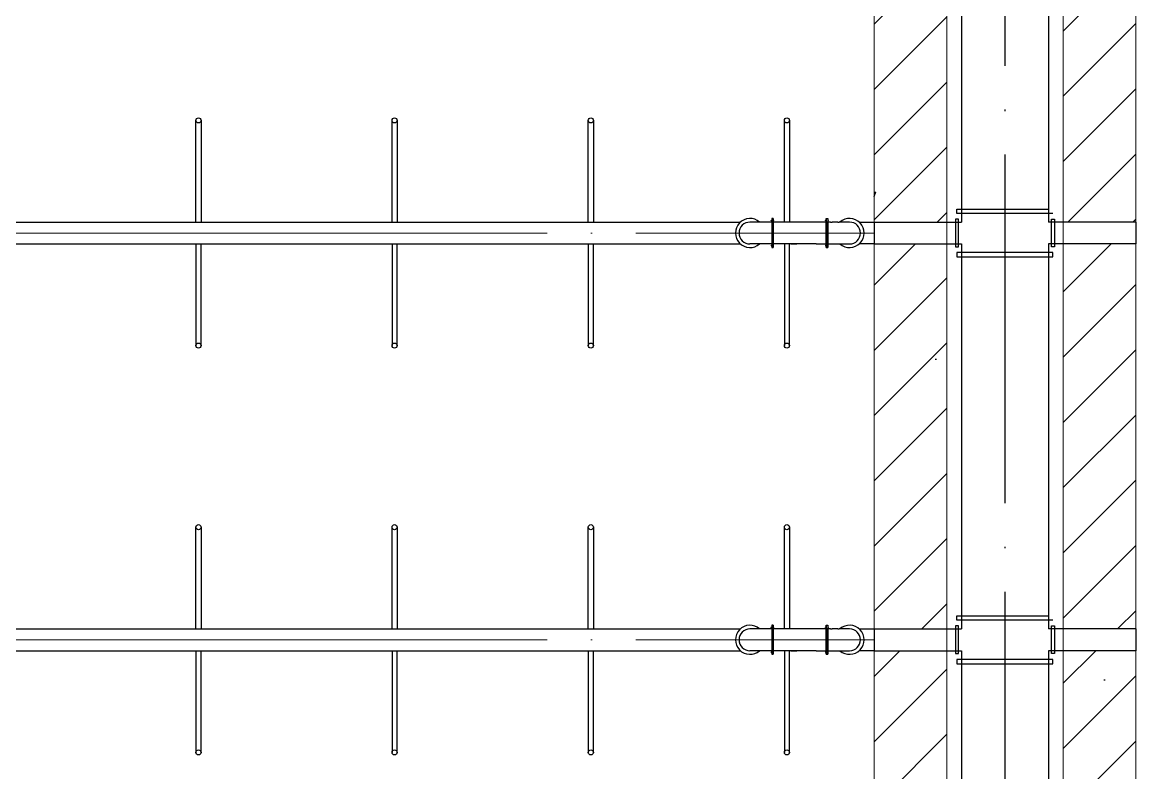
# Model space of a CAD drawing. Header units: millimetres. Extents: x 279 to 2876, y -494 to 1800.
# Drawn here: x 1199.9 to 1276.6, y 194.3 to 245.9 of the extents above; entities that cross this region are included whole.
import ezdxf

# ---------------------------------------------------------------- set-up
doc = ezdxf.new("R2010")
doc.units = ezdxf.units.MM
doc.linetypes.add('ACAD_ISO04W100', pattern=[30, 24, -3, 0, -3])
doc.layers.add('图层1', color=1, linetype='Continuous', lineweight=25, plot=False)
doc.layers.add('图层2', color=5, linetype='Continuous', lineweight=25, plot=False)
doc.layers.add('图层3', color=2, linetype='Continuous')

msp = doc.modelspace()

# ---------------------------------------------------------------- hatches: boundary and pattern name
at = {"layer": '图层3'}
h = msp.add_hatch(dxfattribs=at)
h.set_pattern_fill('ANSI31', color=256, style=0)
h.set_pattern_definition([(45, (155.4213, -677.7282), (-2.245064, 2.245064), [])])
h.paths.add_polyline_path([(1020.5659, 162.43685), (1020.5659, 157.43685), (1067.0659, 157.43685), (1067.0659, 162.43685)])
h.paths.add_polyline_path([(1070.0659, 162.43685), (1070.0659, 157.43685), (1116.5659, 157.43685), (1116.5659, 162.43685)])
h.paths.add_polyline_path([(1003.5659, 157.43685), (1016.5659, 157.43685), (1016.5659, 162.43685), (1008.5659, 162.43685), (1008.5659, 172.43685), (1008.5659, 174.68685), (1003.5659, 174.68685), (1003.5659, 167.43685), (1003.5659, 162.43685)])
h.paths.add_polyline_path([(1003.5659, 176.18685), (1008.5659, 176.18685), (1008.5659, 202.68685), (1003.5659, 202.68685)])
h.paths.add_polyline_path([(1008.5659, 407.43685), (1008.5659, 412.43685), (1022.26142, 412.43685), (1027.26379, 417.43685), (1003.5659, 417.43685), (1003.5659, 400.18685), (1008.5659, 400.18685), (1008.5659, 402.43685)])
h.paths.add_polyline_path([(1027.26379, 417.43685), (1022.26142, 412.43685), (1033.1433, 412.43685), (1038.14568, 417.43685)])
h.paths.add_polyline_path([(1038.14568, 417.43685), (1033.1433, 412.43685), (1067.0659, 412.43685), (1067.0659, 417.43685)])
h.paths.add_polyline_path([(1003.5659, 372.18685), (1008.5659, 372.18685), (1008.5659, 398.68685), (1003.5659, 398.68685)])
h.paths.add_polyline_path([(1008.5659, 370.68685), (1003.5659, 370.68685), (1003.5659, 344.18685), (1008.5659, 344.18685)])
h.paths.add_polyline_path([(1008.5659, 342.68685), (1003.5659, 342.68685), (1003.5659, 316.18685), (1008.5659, 316.18685)])
h.paths.add_polyline_path([(1008.5659, 314.68685), (1003.5659, 314.68685), (1003.5659, 288.18685), (1008.5659, 288.18685)])
h.paths.add_polyline_path([(1003.5659, 260.18685), (1008.5659, 260.18685), (1008.5659, 286.68685), (1003.5659, 286.68685)])
h.paths.add_polyline_path([(1003.5659, 232.18685), (1008.5659, 232.18685), (1008.5659, 258.68685), (1003.5659, 258.68685)])
h.paths.add_polyline_path([(1008.5659, 230.68685), (1003.5659, 230.68685), (1003.5659, 204.18685), (1008.5659, 204.18685)])
h.paths.add_polyline_path([(1133.5659, 407.43685), (1133.5659, 412.43685), (1133.5659, 417.43685), (1070.0659, 417.43685), (1070.0659, 412.43685), (1128.5659, 412.43685), (1128.5659, 402.43685), (1128.5659, 162.43685), (1120.5659, 162.43685), (1120.5659, 157.43685), (1133.5659, 157.43685)])
h.paths.add_polyline_path([(1138.5659, 412.43685), (1197.0659, 412.43685), (1197.0659, 417.43685), (1133.5659, 417.43685), (1133.5659, 412.43685), (1133.5659, 402.43685), (1133.5659, 157.43685), (1146.5659, 157.43685), (1146.5659, 162.43685), (1138.5659, 162.43685), (1138.5659, 402.43685)])
h.paths.add_polyline_path([(1258.5659, 412.43685), (1258.5659, 407.43685), (1258.5659, 402.43685), (1258.5659, 400.18685), (1263.5659, 400.18685), (1263.5659, 417.43685), (1200.0659, 417.43685), (1200.0659, 412.43685)])
h.paths.add_polyline_path([(1258.5659, 372.18685), (1263.5659, 372.18685), (1263.5659, 398.68685), (1258.5659, 398.68685)])
h.paths.add_polyline_path([(1258.5659, 344.18685), (1263.5659, 344.18685), (1263.5659, 370.68685), (1258.5659, 370.68685)])
h.paths.add_polyline_path([(1258.5659, 316.18685), (1263.5659, 316.18685), (1263.5659, 342.68685), (1258.5659, 342.68685)])
h.paths.add_polyline_path([(1258.5659, 288.18685), (1263.5659, 288.18685), (1263.5659, 314.68685), (1258.5659, 314.68685)])
h.paths.add_polyline_path([(1258.5659, 260.18685), (1263.5659, 260.18685), (1263.5659, 286.68685), (1258.5659, 286.68685)])
h.paths.add_polyline_path([(1263.5659, 258.68685), (1258.5659, 258.68685), (1258.5659, 232.18685), (1263.5659, 232.18685)])
h.paths.add_polyline_path([(1263.5659, 230.68685), (1258.5659, 230.68685), (1258.5659, 204.18685), (1263.5659, 204.18685)])
h.paths.add_polyline_path([(1258.5659, 176.18685), (1263.5659, 176.18685), (1263.5659, 202.68685), (1258.5659, 202.68685)])
h.paths.add_polyline_path([(1258.5659, 162.43685), (1250.5659, 162.43685), (1250.5659, 157.43685), (1263.5659, 157.43685), (1263.5659, 162.43685), (1263.5659, 172.43685), (1263.5659, 174.68685), (1258.5659, 174.68685)])
h.paths.add_polyline_path([(1246.5659, 157.43685), (1246.5659, 162.43685), (1200.0659, 162.43685), (1200.0659, 157.43685)])
h.paths.add_polyline_path([(1150.5659, 162.43685), (1150.5659, 157.43685), (1197.0659, 157.43685), (1197.0659, 162.43685)])
h.paths.add_polyline_path([(1276.56598, 162.43685), (1276.56598, 172.43685), (1276.56598, 174.68685), (1271.56598, 174.68685), (1271.56598, 167.43685), (1271.56598, 162.43685), (1271.56598, 157.43685), (1284.56598, 157.43685), (1284.56598, 162.43685)])
h.paths.add_polyline_path([(1288.56598, 162.43685), (1288.56598, 157.43685), (1335.06598, 157.43685), (1335.06598, 162.43685)])
h.paths.add_polyline_path([(1338.06598, 162.43685), (1338.06598, 157.43685), (1384.56598, 157.43685), (1384.56598, 162.43685)], flags=17)
h.paths.add_polyline_path([(1276.56598, 202.68685), (1271.56598, 202.68685), (1271.56598, 176.18685), (1276.56598, 176.18685)])
h.paths.add_polyline_path([(1271.56598, 204.18685), (1276.56598, 204.18685), (1276.56598, 230.68685), (1271.56598, 230.68685)])
h.paths.add_polyline_path([(1271.56598, 232.18685), (1276.56598, 232.18685), (1276.56598, 258.68685), (1271.56598, 258.68685)])
h.paths.add_polyline_path([(1276.56598, 286.68685), (1271.56598, 286.68685), (1271.56598, 260.18685), (1276.56598, 260.18685)])
h.paths.add_polyline_path([(1276.56598, 314.68685), (1271.56598, 314.68685), (1271.56598, 288.18685), (1276.56598, 288.18685)])
h.paths.add_polyline_path([(1271.56598, 316.18685), (1276.56598, 316.18685), (1276.56598, 342.68685), (1271.56598, 342.68685)])
h.paths.add_polyline_path([(1271.56598, 344.18685), (1276.56598, 344.18685), (1276.56598, 370.68685), (1271.56598, 370.68685)])
h.paths.add_polyline_path([(1276.56598, 398.68685), (1271.56598, 398.68685), (1271.56598, 372.18685), (1276.56598, 372.18685)])
h.paths.add_polyline_path([(1276.56598, 412.43685), (1335.06598, 412.43685), (1335.06598, 417.43685), (1271.56598, 417.43685), (1271.56598, 400.18685), (1276.56598, 400.18685), (1276.56598, 402.43685), (1276.56598, 407.43685)])
h.paths.add_polyline_path([(1338.06598, 417.43685), (1338.06598, 412.43685), (1396.56598, 412.43685), (1396.56598, 402.43685), (1396.56598, 162.43685), (1388.56598, 162.43685), (1388.56598, 157.43685), (1401.56598, 157.43685), (1401.56598, 407.43685), (1401.56598, 412.43685), (1401.56598, 417.43685)])
h = msp.add_hatch(dxfattribs=at)
h.set_pattern_fill('AR-CONC', color=256, scale=0.25, style=0)
h.set_pattern_definition([(50, (155.42, -677.73), (45.5462, -3.9848), [4.7625, -52.3875]), (355, (155.42, -677.73), (-8.8107, 47.7642), [3.81, -41.91]), (100.451, (159.217, -678.06), (36.7356, 43.7792), [4.0475, -44.5225]), (46.1842, (155.42, -665.03), (67.7698, -10.5106), [7.1437, -78.5812]), (96.6356, (161.07, -665.904), (59.351, 61.8564), [6.0713, -66.7837]), (351.184, (155.42, -665.03), (59.3512, 61.8563), [5.715, -62.865]), (21, (161.77, -668.203), (37.9037, -25.5664), [4.7625, -52.3875]), (326, (161.77, -668.203), (15.4505, 46.047), [3.81, -41.91]), (71.4514, (164.93, -670.334), (53.3541, 20.4807), [4.0475, -44.5225]), (37.5, (155.421, -677.728), (0.77215, 21.13876), [0, -41.402, 0, -42.545, 0, -42.06875]), (7.5, (155.421, -677.728), (16.70492, 25.04514), [0, -24.257, 0, -40.4495, 0, -16.03375]), (327.5, (141.26, -677.728), (33.89765, -1.43219), [0, -15.875, 0, -49.53, 0, -65.7225]), (317.5, (134.91, -677.728), (37.0323, 6.3566), [0, -20.6375, 0, -32.893, 0, -46.6725])])
h.paths.add_polyline_path([(1008.5659, 398.68685), (1003.5659, 398.68685), (1003.5659, 372.18685), (1008.5659, 372.18685)])
h.paths.add_polyline_path([(1008.5659, 412.43685), (1022.26142, 412.43685), (1027.26379, 417.43685), (1003.5659, 417.43685), (1003.5659, 400.18685), (1008.5659, 400.18685), (1008.5659, 402.43685), (1008.5659, 407.43685)])
h.paths.add_polyline_path([(1067.0659, 417.43685), (1038.14568, 417.43685), (1033.1433, 412.43685), (1067.0659, 412.43685)])
h.paths.add_polyline_path([(1038.14568, 417.43685), (1027.26379, 417.43685), (1022.26142, 412.43685), (1033.1433, 412.43685)])
h.paths.add_polyline_path([(1133.5659, 417.43685), (1070.0659, 417.43685), (1070.0659, 412.43685), (1128.5659, 412.43685), (1128.5659, 402.43685), (1128.5659, 162.43685), (1120.5659, 162.43685), (1120.5659, 157.43685), (1133.5659, 157.43685), (1133.5659, 407.43685), (1133.5659, 412.43685)])
h.paths.add_polyline_path([(1116.5659, 162.43685), (1070.0659, 162.43685), (1070.0659, 157.43685), (1116.5659, 157.43685)])
h.paths.add_polyline_path([(1067.0659, 162.43685), (1020.5659, 162.43685), (1020.5659, 157.43685), (1067.0659, 157.43685)])
h.paths.add_polyline_path([(1008.5659, 172.43685), (1008.5659, 174.68685), (1003.5659, 174.68685), (1003.5659, 167.43685), (1003.5659, 162.43685), (1003.5659, 157.43685), (1016.5659, 157.43685), (1016.5659, 162.43685), (1008.5659, 162.43685)])
h.paths.add_polyline_path([(1008.5659, 202.68685), (1003.5659, 202.68685), (1003.5659, 176.18685), (1008.5659, 176.18685)])
h.paths.add_polyline_path([(1008.5659, 230.68685), (1003.5659, 230.68685), (1003.5659, 204.18685), (1008.5659, 204.18685)])
h.paths.add_polyline_path([(1008.5659, 258.68685), (1003.5659, 258.68685), (1003.5659, 232.18685), (1008.5659, 232.18685)])
h.paths.add_polyline_path([(1008.5659, 286.68685), (1003.5659, 286.68685), (1003.5659, 260.18685), (1008.5659, 260.18685)])
h.paths.add_polyline_path([(1008.5659, 314.68685), (1003.5659, 314.68685), (1003.5659, 288.18685), (1008.5659, 288.18685)])
h.paths.add_polyline_path([(1008.5659, 342.68685), (1003.5659, 342.68685), (1003.5659, 316.18685), (1008.5659, 316.18685)])
h.paths.add_polyline_path([(1008.5659, 370.68685), (1003.5659, 370.68685), (1003.5659, 344.18685), (1008.5659, 344.18685)])
h.paths.add_polyline_path([(1138.5659, 402.43685), (1138.5659, 412.43685), (1197.0659, 412.43685), (1197.0659, 417.43685), (1133.5659, 417.43685), (1133.5659, 412.43685), (1133.5659, 402.43685), (1133.5659, 157.43685), (1146.5659, 157.43685), (1146.5659, 162.43685), (1138.5659, 162.43685)])
h.paths.add_polyline_path([(1263.5659, 417.43685), (1200.0659, 417.43685), (1200.0659, 412.43685), (1258.5659, 412.43685), (1258.5659, 407.43685), (1258.5659, 402.43685), (1258.5659, 400.18685), (1263.5659, 400.18685)])
h.paths.add_polyline_path([(1263.5659, 398.68685), (1258.5659, 398.68685), (1258.5659, 372.18685), (1263.5659, 372.18685)])
h.paths.add_polyline_path([(1263.5659, 370.68685), (1258.5659, 370.68685), (1258.5659, 344.18685), (1263.5659, 344.18685)])
h.paths.add_polyline_path([(1263.5659, 342.68685), (1258.5659, 342.68685), (1258.5659, 316.18685), (1263.5659, 316.18685)])
h.paths.add_polyline_path([(1276.56598, 342.68685), (1271.56598, 342.68685), (1271.56598, 316.18685), (1276.56598, 316.18685)])
h.paths.add_polyline_path([(1276.56598, 370.68685), (1271.56598, 370.68685), (1271.56598, 344.18685), (1276.56598, 344.18685)])
h.paths.add_polyline_path([(1276.56598, 398.68685), (1271.56598, 398.68685), (1271.56598, 372.18685), (1276.56598, 372.18685)])
h.paths.add_polyline_path([(1276.56598, 412.43685), (1335.06598, 412.43685), (1335.06598, 417.43685), (1271.56598, 417.43685), (1271.56598, 400.18685), (1276.56598, 400.18685), (1276.56598, 402.43685), (1276.56598, 407.43685)])
h.paths.add_polyline_path([(1263.5659, 314.68685), (1258.5659, 314.68685), (1258.5659, 288.18685), (1263.5659, 288.18685)])
h.paths.add_polyline_path([(1276.56598, 314.68685), (1271.56598, 314.68685), (1271.56598, 288.18685), (1276.56598, 288.18685)])
h.paths.add_polyline_path([(1276.56598, 286.68685), (1271.56598, 286.68685), (1271.56598, 260.18685), (1276.56598, 260.18685)])
h.paths.add_polyline_path([(1263.5659, 286.68685), (1258.5659, 286.68685), (1258.5659, 260.18685), (1263.5659, 260.18685)])
h.paths.add_polyline_path([(1263.5659, 258.68685), (1258.5659, 258.68685), (1258.5659, 232.18685), (1263.5659, 232.18685)])
h.paths.add_polyline_path([(1276.56598, 258.68685), (1271.56598, 258.68685), (1271.56598, 232.18685), (1276.56598, 232.18685)])
h.paths.add_polyline_path([(1276.56598, 230.68685), (1271.56598, 230.68685), (1271.56598, 204.18685), (1276.56598, 204.18685)])
h.paths.add_polyline_path([(1263.5659, 230.68685), (1258.5659, 230.68685), (1258.5659, 204.18685), (1263.5659, 204.18685)])
h.paths.add_polyline_path([(1263.5659, 202.68685), (1258.5659, 202.68685), (1258.5659, 176.18685), (1263.5659, 176.18685)])
h.paths.add_polyline_path([(1276.56598, 202.68685), (1271.56598, 202.68685), (1271.56598, 176.18685), (1276.56598, 176.18685)])
h.paths.add_polyline_path([(1246.5659, 162.43685), (1200.0659, 162.43685), (1200.0659, 157.43685), (1246.5659, 157.43685)])
h.paths.add_polyline_path([(1263.5659, 162.43685), (1263.5659, 172.43685), (1263.5659, 174.68685), (1258.5659, 174.68685), (1258.5659, 162.43685), (1250.5659, 162.43685), (1250.5659, 157.43685), (1263.5659, 157.43685)])
h.paths.add_polyline_path([(1284.56598, 162.43685), (1276.56598, 162.43685), (1276.56598, 172.43685), (1276.56598, 174.68685), (1271.56598, 174.68685), (1271.56598, 167.43685), (1271.56598, 162.43685), (1271.56598, 157.43685), (1284.56598, 157.43685)])
h.paths.add_polyline_path([(1335.06598, 162.43685), (1288.56598, 162.43685), (1288.56598, 157.43685), (1335.06598, 157.43685)])
h.paths.add_polyline_path([(1197.0659, 162.43685), (1150.5659, 162.43685), (1150.5659, 157.43685), (1197.0659, 157.43685)])
h.paths.add_polyline_path([(1384.56598, 162.43685), (1338.06598, 162.43685), (1338.06598, 157.43685), (1384.56598, 157.43685)])
h.paths.add_polyline_path([(1401.56598, 407.43685), (1401.56598, 412.43685), (1401.56598, 417.43685), (1338.06598, 417.43685), (1338.06598, 412.43685), (1396.56598, 412.43685), (1396.56598, 402.43685), (1396.56598, 162.43685), (1388.56598, 162.43685), (1388.56598, 157.43685), (1401.56598, 157.43685)])

# ---------------------------------------------------------------- linework, layer by layer
at = {"lineweight": 0}
for p, q in [((1263.5659, 167.43685), (1263.5659, 417.43685)), ((1263.5659, 167.43685), (1263.5659, 417.43685)), ((1271.56598, 167.43685), (1271.56598, 417.43685)), ((1271.56598, 167.43685), (1271.56598, 417.43685)), ((1258.5659, 162.43685), (1258.5659, 402.43685)), ((1276.56598, 162.43685), (1276.56598, 402.43685))]:
    msp.add_line(p, q, dxfattribs=at)
at = {"linetype": 'ACAD_ISO04W100'}
msp.add_line((1267.56594, 417.43685), (1267.56594, 144.43685), dxfattribs=at)
msp.add_line((1267.56594, 417.43685), (1267.56594, 144.43685), dxfattribs=at)
at = {"linetype": 'ACAD_ISO04W100', "lineweight": 0}
for p, q in [((1212.0659, 231.43685), (1138.5659, 231.43685)), ((1212.0659, 231.43685), (1258.5659, 231.43685)), ((1212.0659, 203.43685), (1138.5659, 203.43685)), ((1212.0659, 203.43685), (1258.5659, 203.43685))]:
    msp.add_line(p, q, dxfattribs=at)
at = {"layer": '图层1'}
for p, q in [((1254.5659, 232.18685), (1250.01865, 232.18685)), ((1251.47556, 232.28685), (1251.47556, 232.30685)), ((1251.47556, 232.30685), (1251.50056, 232.30685)), ((1251.50056, 232.28685), (1251.47556, 232.28685)), ((1251.50056, 232.30685), (1251.50056, 232.32685)), ((1251.50056, 232.32685), (1251.51056, 232.32685)), ((1251.50056, 232.30685), (1251.50056, 232.28685)), ((1251.50056, 232.28685), (1251.50056, 232.26685)), ((1251.50056, 232.26685), (1251.51056, 232.26685)), ((1251.51056, 232.32685), (1251.51056, 232.30685)), ((1251.51056, 232.30685), (1251.52556, 232.30685)), ((1251.51056, 232.28685), (1251.51056, 232.30685)), ((1251.52556, 232.28685), (1251.51056, 232.28685)), ((1251.51056, 232.26685), (1251.51056, 232.28685)), ((1251.62556, 232.43685), (1251.52556, 232.43685)), ((1251.52556, 232.43685), (1251.52556, 230.72814)), ((1251.52556, 232.43685), (1251.52556, 230.43545)), ((1251.52556, 232.43685), (1251.62556, 232.43685)), ((1251.52556, 232.28685), (1251.52556, 232.18685)), ((1251.62556, 232.28685), (1251.62556, 232.43685)), ((1251.62556, 232.43685), (1251.62556, 230.43545)), ((1251.62556, 232.30685), (1251.64556, 232.30685)), ((1251.62556, 232.18685), (1251.62556, 232.28685)), ((1251.64556, 232.28685), (1251.62556, 232.28685)), ((1251.62556, 230.43685), (1251.62556, 232.18685)), ((1251.64556, 232.30685), (1251.64556, 232.28685)), ((1254.9659, 232.18685), (1254.5659, 232.18685)), ((1255.5659, 232.18685), (1254.9659, 232.18685)), ((1255.22101, 232.28685), (1255.22101, 232.30685)), ((1255.22101, 232.30685), (1255.24601, 232.30685)), ((1255.24601, 232.28685), (1255.22101, 232.28685)), ((1255.24601, 232.30685), (1255.24601, 232.32685)), ((1255.24601, 232.32685), (1255.25601, 232.32685)), ((1255.24601, 232.30685), (1255.24601, 232.28685)), ((1255.24601, 232.28685), (1255.24601, 232.26685)), ((1255.24601, 232.26685), (1255.25601, 232.26685)), ((1255.25601, 232.32685), (1255.25601, 232.30685)), ((1255.25601, 232.30685), (1255.27101, 232.30685)), ((1255.25601, 232.28685), (1255.25601, 232.30685)), ((1255.27101, 232.28685), (1255.25601, 232.28685)), ((1255.25601, 232.26685), (1255.25601, 232.28685)), ((1255.27101, 232.18685), (1255.27101, 232.43685)), ((1255.27101, 232.43685), (1255.37101, 232.43685)), ((1255.27101, 232.43685), (1255.27101, 230.43545)), ((1255.27101, 232.43685), (1255.37101, 232.43685)), ((1255.27101, 232.28685), (1255.27101, 232.18685)), ((1255.27101, 230.43685), (1255.27101, 232.18685)), ((1255.37101, 232.43685), (1255.37101, 232.18685)), ((1255.37101, 232.43685), (1255.37101, 230.43545)), ((1255.37101, 232.30685), (1255.39101, 232.30685)), ((1255.39101, 232.28685), (1255.37101, 232.28685)), ((1255.37101, 230.68685), (1255.37101, 232.18685)), ((1255.39101, 232.30685), (1255.39101, 232.28685)), ((1255.5659, 232.18685), (1255.6659, 232.18685)), ((1256.0659, 232.18685), (1255.6659, 232.18685)), ((1256.0659, 232.18685), (1256.1659, 232.18685)), ((1256.87607, 232.18685), (1256.1659, 232.18685)), ((1257.53751, 232.18685), (1257.5659, 232.18685)), ((1257.5659, 232.18685), (1258.5659, 232.18685)), ((1258.5659, 232.18685), (1258.5659, 230.68685)), ((1276.56598, 232.18685), (1276.56598, 230.68685)), ((1254.5659, 230.68685), (1250.01865, 230.68685)), ((1251.52556, 230.72814), (1251.52556, 230.68685)), ((1251.52556, 230.68685), (1251.52556, 230.43685)), ((1254.5659, 230.68685), (1254.9659, 230.68685)), ((1254.9659, 230.68685), (1255.5659, 230.68685)), ((1255.27101, 230.68685), (1255.27101, 230.43685)), ((1255.37101, 230.68685), (1255.37101, 230.43685)), ((1255.37101, 230.43685), (1255.37101, 230.68685)), ((1255.5659, 230.68685), (1255.6659, 230.68685)), ((1255.6659, 230.68685), (1256.0659, 230.68685)), ((1256.0659, 230.68685), (1256.1659, 230.68685)), ((1256.1659, 230.68685), (1256.8659, 230.68685)), ((1257.5659, 230.68685), (1257.53751, 230.68685)), ((1258.5659, 230.68685), (1257.5659, 230.68685)), ((1251.50056, 230.58545), (1251.47556, 230.58545)), ((1251.47556, 230.58545), (1251.47556, 230.56545)), ((1251.47556, 230.56545), (1251.50056, 230.56545)), ((1251.50056, 230.58545), (1251.50056, 230.60545)), ((1251.50056, 230.60545), (1251.51056, 230.60545)), ((1251.50056, 230.56545), (1251.50056, 230.58545)), ((1251.50056, 230.56545), (1251.50056, 230.54545)), ((1251.50056, 230.54545), (1251.51056, 230.54545)), ((1251.51056, 230.60545), (1251.51056, 230.58545)), ((1251.52556, 230.58545), (1251.51056, 230.58545)), ((1251.51056, 230.58545), (1251.51056, 230.56545)), ((1251.51056, 230.56545), (1251.52556, 230.56545)), ((1251.51056, 230.54545), (1251.51056, 230.56545)), ((1251.52556, 230.43685), (1251.62556, 230.43685)), ((1251.52556, 230.43545), (1251.62556, 230.43545)), ((1251.64556, 230.58545), (1251.62556, 230.58545)), ((1251.62556, 230.56545), (1251.64556, 230.56545)), ((1251.64556, 230.56545), (1251.64556, 230.58545)), ((1255.24601, 230.58545), (1255.22101, 230.58545)), ((1255.22101, 230.58545), (1255.22101, 230.56545)), ((1255.22101, 230.56545), (1255.24601, 230.56545)), ((1255.24601, 230.58545), (1255.24601, 230.60545)), ((1255.24601, 230.60545), (1255.25601, 230.60545)), ((1255.24601, 230.56545), (1255.24601, 230.58545)), ((1255.24601, 230.56545), (1255.24601, 230.54545)), ((1255.24601, 230.54545), (1255.25601, 230.54545)), ((1255.25601, 230.60545), (1255.25601, 230.58545)), ((1255.27101, 230.58545), (1255.25601, 230.58545)), ((1255.25601, 230.58545), (1255.25601, 230.56545)), ((1255.25601, 230.56545), (1255.27101, 230.56545)), ((1255.25601, 230.54545), (1255.25601, 230.56545)), ((1255.37101, 230.43685), (1255.27101, 230.43685)), ((1255.27101, 230.43685), (1255.37101, 230.43685)), ((1255.27101, 230.43545), (1255.37101, 230.43545)), ((1255.39101, 230.58545), (1255.37101, 230.58545)), ((1255.37101, 230.56545), (1255.39101, 230.56545)), ((1255.39101, 230.56545), (1255.39101, 230.58545)), ((1254.5659, 204.18685), (1250.01865, 204.18685)), ((1251.47556, 204.28685), (1251.47556, 204.30685)), ((1251.47556, 204.30685), (1251.50056, 204.30685)), ((1251.50056, 204.28685), (1251.47556, 204.28685)), ((1251.50056, 204.30685), (1251.50056, 204.32685)), ((1251.50056, 204.32685), (1251.51056, 204.32685)), ((1251.50056, 204.30685), (1251.50056, 204.28685)), ((1251.50056, 204.28685), (1251.50056, 204.26685)), ((1251.50056, 204.26685), (1251.51056, 204.26685)), ((1251.51056, 204.32685), (1251.51056, 204.30685)), ((1251.51056, 204.30685), (1251.52556, 204.30685)), ((1251.51056, 204.28685), (1251.51056, 204.30685)), ((1251.52556, 204.28685), (1251.51056, 204.28685)), ((1251.51056, 204.26685), (1251.51056, 204.28685)), ((1251.62556, 204.43685), (1251.52556, 204.43685)), ((1251.52556, 204.43685), (1251.52556, 202.72814)), ((1251.52556, 204.43685), (1251.52556, 202.43545)), ((1251.52556, 204.43685), (1251.62556, 204.43685)), ((1251.52556, 204.28685), (1251.52556, 204.18685)), ((1251.62556, 204.28685), (1251.62556, 204.43685)), ((1251.62556, 204.43685), (1251.62556, 202.43545)), ((1251.62556, 204.30685), (1251.64556, 204.30685)), ((1251.62556, 204.18685), (1251.62556, 204.28685)), ((1251.64556, 204.28685), (1251.62556, 204.28685)), ((1251.62556, 202.43685), (1251.62556, 204.18685)), ((1251.64556, 204.30685), (1251.64556, 204.28685)), ((1254.9659, 204.18685), (1254.5659, 204.18685)), ((1255.5659, 204.18685), (1254.9659, 204.18685)), ((1255.22101, 204.28685), (1255.22101, 204.30685)), ((1255.22101, 204.30685), (1255.24601, 204.30685)), ((1255.24601, 204.28685), (1255.22101, 204.28685)), ((1255.24601, 204.30685), (1255.24601, 204.32685)), ((1255.24601, 204.32685), (1255.25601, 204.32685)), ((1255.24601, 204.30685), (1255.24601, 204.28685)), ((1255.24601, 204.28685), (1255.24601, 204.26685)), ((1255.24601, 204.26685), (1255.25601, 204.26685)), ((1255.25601, 204.32685), (1255.25601, 204.30685)), ((1255.25601, 204.30685), (1255.27101, 204.30685)), ((1255.25601, 204.28685), (1255.25601, 204.30685)), ((1255.27101, 204.28685), (1255.25601, 204.28685)), ((1255.25601, 204.26685), (1255.25601, 204.28685)), ((1255.27101, 204.18685), (1255.27101, 204.43685)), ((1255.27101, 204.43685), (1255.37101, 204.43685)), ((1255.27101, 204.43685), (1255.27101, 202.43545)), ((1255.27101, 204.43685), (1255.37101, 204.43685)), ((1255.27101, 204.28685), (1255.27101, 204.18685)), ((1255.27101, 202.43685), (1255.27101, 204.18685)), ((1255.37101, 204.43685), (1255.37101, 204.18685)), ((1255.37101, 204.43685), (1255.37101, 202.43545)), ((1255.37101, 204.30685), (1255.39101, 204.30685)), ((1255.39101, 204.28685), (1255.37101, 204.28685)), ((1255.37101, 202.68685), (1255.37101, 204.18685)), ((1255.39101, 204.30685), (1255.39101, 204.28685)), ((1255.5659, 204.18685), (1255.6659, 204.18685)), ((1256.0659, 204.18685), (1255.6659, 204.18685)), ((1256.0659, 204.18685), (1256.1659, 204.18685)), ((1256.87607, 204.18685), (1256.1659, 204.18685)), ((1257.53751, 204.18685), (1257.5659, 204.18685)), ((1257.5659, 204.18685), (1258.5659, 204.18685)), ((1258.5659, 204.18685), (1258.5659, 202.68685)), ((1276.56598, 204.18685), (1276.56598, 202.68685)), ((1254.5659, 202.68685), (1250.01865, 202.68685)), ((1251.50056, 202.58545), (1251.47556, 202.58545)), ((1251.47556, 202.58545), (1251.47556, 202.56545)), ((1251.47556, 202.56545), (1251.50056, 202.56545)), ((1251.50056, 202.58545), (1251.50056, 202.60545)), ((1251.50056, 202.60545), (1251.51056, 202.60545)), ((1251.50056, 202.56545), (1251.50056, 202.58545)), ((1251.50056, 202.56545), (1251.50056, 202.54545)), ((1251.50056, 202.54545), (1251.51056, 202.54545)), ((1251.51056, 202.60545), (1251.51056, 202.58545)), ((1251.52556, 202.58545), (1251.51056, 202.58545)), ((1251.51056, 202.58545), (1251.51056, 202.56545)), ((1251.51056, 202.56545), (1251.52556, 202.56545)), ((1251.51056, 202.54545), (1251.51056, 202.56545)), ((1251.52556, 202.72814), (1251.52556, 202.68685)), ((1251.52556, 202.68685), (1251.52556, 202.43685)), ((1251.52556, 202.43685), (1251.62556, 202.43685)), ((1251.52556, 202.43545), (1251.62556, 202.43545)), ((1251.64556, 202.58545), (1251.62556, 202.58545)), ((1251.62556, 202.56545), (1251.64556, 202.56545)), ((1251.64556, 202.56545), (1251.64556, 202.58545)), ((1254.5659, 202.68685), (1254.9659, 202.68685)), ((1254.9659, 202.68685), (1255.5659, 202.68685)), ((1255.24601, 202.58545), (1255.22101, 202.58545)), ((1255.22101, 202.58545), (1255.22101, 202.56545)), ((1255.22101, 202.56545), (1255.24601, 202.56545)), ((1255.24601, 202.58545), (1255.24601, 202.60545)), ((1255.24601, 202.60545), (1255.25601, 202.60545)), ((1255.24601, 202.56545), (1255.24601, 202.58545)), ((1255.24601, 202.56545), (1255.24601, 202.54545)), ((1255.24601, 202.54545), (1255.25601, 202.54545)), ((1255.25601, 202.60545), (1255.25601, 202.58545)), ((1255.27101, 202.58545), (1255.25601, 202.58545)), ((1255.25601, 202.58545), (1255.25601, 202.56545)), ((1255.25601, 202.56545), (1255.27101, 202.56545)), ((1255.25601, 202.54545), (1255.25601, 202.56545)), ((1255.27101, 202.68685), (1255.27101, 202.43685)), ((1255.37101, 202.43685), (1255.27101, 202.43685)), ((1255.27101, 202.43685), (1255.37101, 202.43685)), ((1255.27101, 202.43545), (1255.37101, 202.43545)), ((1255.37101, 202.68685), (1255.37101, 202.43685)), ((1255.37101, 202.43685), (1255.37101, 202.68685)), ((1255.39101, 202.58545), (1255.37101, 202.58545)), ((1255.37101, 202.56545), (1255.39101, 202.56545)), ((1255.39101, 202.56545), (1255.39101, 202.58545)), ((1255.5659, 202.68685), (1255.6659, 202.68685)), ((1255.6659, 202.68685), (1256.0659, 202.68685)), ((1256.0659, 202.68685), (1256.1659, 202.68685)), ((1256.1659, 202.68685), (1256.8659, 202.68685)), ((1257.5659, 202.68685), (1257.53751, 202.68685)), ((1258.5659, 202.68685), (1257.5659, 202.68685))]:
    msp.add_line(p, q, dxfattribs=at)
for centre, radius, start, end in [((1250.01865, 231.43685), 1, 48.5903779, 311.4096221), ((1250.01865, 231.43685), 0.75, 90, 270), ((1256.87607, 231.43685), 1, 228.5903779, 131.4096221), ((1256.87607, 231.43685), 0.75, 270, 90), ((1250.01865, 203.43685), 1, 48.5903779, 311.4096221), ((1250.01865, 203.43685), 0.75, 90, 270), ((1256.87607, 203.43685), 1, 228.5903779, 131.4096221), ((1256.87607, 203.43685), 0.75, 270, 90)]:
    msp.add_arc(centre, radius, start, end, dxfattribs=at)
at = {"layer": '图层2'}
for p, q in [((1264.56594, 258.68685), (1264.56594, 232.18685)), ((1264.56594, 258.68685), (1264.56594, 232.18685)), ((1264.56594, 258.68685), (1264.56594, 232.18685)), ((1264.56594, 258.68685), (1264.56594, 232.18685)), ((1270.56594, 258.68685), (1270.56594, 232.18685)), ((1270.56594, 258.68685), (1270.56594, 232.18685)), ((1270.56594, 258.68685), (1270.56594, 232.18685)), ((1270.56594, 258.68685), (1270.56594, 232.18685)), ((1211.8909, 232.18685), (1211.8909, 239.18685)), ((1212.2409, 239.18685), (1212.2409, 232.18685)), ((1225.3909, 232.18685), (1225.3909, 239.18685)), ((1225.7409, 239.18685), (1225.7409, 232.18685)), ((1238.8909, 232.18685), (1238.8909, 239.18685)), ((1238.8909, 232.18685), (1238.8909, 239.18685)), ((1239.2409, 239.18685), (1239.2409, 232.18685)), ((1239.2409, 239.18685), (1239.2409, 232.18685)), ((1252.3909, 232.18685), (1252.3909, 239.18685)), ((1252.7409, 239.18685), (1252.7409, 232.18685)), ((1139.3909, 232.18685), (1249.35722, 232.18685)), ((1258.5659, 232.18685), (1264.56594, 232.18685)), ((1276.56598, 232.18685), (1270.56594, 232.18685)), ((1139.3909, 230.68685), (1249.35722, 230.68685)), ((1211.8909, 230.68685), (1211.8909, 223.68685)), ((1212.2409, 223.68685), (1212.2409, 230.68685)), ((1225.3909, 230.68685), (1225.3909, 223.68685)), ((1225.7409, 223.68685), (1225.7409, 230.68685)), ((1238.8909, 230.68685), (1238.8909, 223.68685)), ((1238.8909, 230.68685), (1238.8909, 223.68685)), ((1239.2409, 223.68685), (1239.2409, 230.68685)), ((1239.2409, 223.68685), (1239.2409, 230.68685)), ((1252.3909, 230.68685), (1252.3909, 223.68685)), ((1252.7409, 223.68685), (1252.7409, 230.68685)), ((1252.8409, 230.68685), (1253.2409, 230.68685)), ((1258.5659, 230.68685), (1264.56594, 230.68685)), ((1264.56594, 230.68685), (1264.56594, 204.18685)), ((1264.56594, 230.68685), (1264.56594, 204.18685)), ((1264.56594, 230.68685), (1264.56594, 204.18685)), ((1264.56594, 230.68685), (1264.56594, 204.18685)), ((1270.56594, 230.68685), (1270.56594, 204.18685)), ((1276.56598, 230.68685), (1270.56594, 230.68685)), ((1270.56594, 230.68685), (1270.56594, 204.18685)), ((1270.56594, 230.68685), (1270.56594, 204.18685)), ((1270.56594, 230.68685), (1270.56594, 204.18685)), ((1211.8909, 204.18685), (1211.8909, 211.18685)), ((1212.2409, 211.18685), (1212.2409, 204.18685)), ((1225.3909, 204.18685), (1225.3909, 211.18685)), ((1225.7409, 211.18685), (1225.7409, 204.18685)), ((1238.8909, 204.18685), (1238.8909, 211.18685)), ((1238.8909, 204.18685), (1238.8909, 211.18685)), ((1239.2409, 211.18685), (1239.2409, 204.18685)), ((1239.2409, 211.18685), (1239.2409, 204.18685)), ((1252.3909, 204.18685), (1252.3909, 211.18685)), ((1252.7409, 211.18685), (1252.7409, 204.18685)), ((1139.3909, 204.18685), (1249.35722, 204.18685)), ((1258.5659, 204.18685), (1264.56594, 204.18685)), ((1276.56598, 204.18685), (1270.56594, 204.18685)), ((1139.3909, 202.68685), (1249.35722, 202.68685)), ((1211.8909, 202.68685), (1211.8909, 195.68685)), ((1212.2409, 195.68685), (1212.2409, 202.68685)), ((1225.3909, 202.68685), (1225.3909, 195.68685)), ((1225.7409, 195.68685), (1225.7409, 202.68685)), ((1238.8909, 202.68685), (1238.8909, 195.68685)), ((1238.8909, 202.68685), (1238.8909, 195.68685)), ((1239.2409, 195.68685), (1239.2409, 202.68685)), ((1239.2409, 195.68685), (1239.2409, 202.68685)), ((1252.3909, 202.68685), (1252.3909, 195.68685)), ((1252.7409, 195.68685), (1252.7409, 202.68685)), ((1252.8409, 202.68685), (1253.2409, 202.68685)), ((1258.5659, 202.68685), (1264.56594, 202.68685)), ((1264.56594, 202.68685), (1264.56594, 176.18685)), ((1264.56594, 202.68685), (1264.56594, 176.18685)), ((1264.56594, 202.68685), (1264.56594, 176.18685)), ((1264.56594, 202.68685), (1264.56594, 176.18685)), ((1270.56594, 202.68685), (1270.56594, 176.18685)), ((1276.56598, 202.68685), (1270.56594, 202.68685)), ((1270.56594, 202.68685), (1270.56594, 176.18685)), ((1270.56594, 202.68685), (1270.56594, 176.18685)), ((1270.56594, 202.68685), (1270.56594, 176.18685))]:
    msp.add_line(p, q, dxfattribs=at)
for centre in [(1212.0659, 239.18685), (1225.5659, 239.18685), (1239.0659, 239.18685), (1239.0659, 239.18685), (1252.5659, 239.18685), (1252.5659, 239.18685), (1212.0659, 223.68685), (1225.5659, 223.68685), (1239.0659, 223.68685), (1239.0659, 223.68685), (1252.5659, 223.68685), (1212.0659, 211.18685), (1225.5659, 211.18685), (1239.0659, 211.18685), (1239.0659, 211.18685), (1252.5659, 211.18685), (1252.5659, 211.18685), (1212.0659, 195.68685), (1225.5659, 195.68685), (1239.0659, 195.68685), (1239.0659, 195.68685), (1252.5659, 195.68685)]:
    msp.add_circle(centre, 0.175, dxfattribs=at)
at = {"layer": '图层3'}
for p, q in [((1264.26594, 232.78685), (1264.26594, 233.08685)), ((1264.26594, 233.08685), (1270.56594, 233.08685)), ((1264.36594, 232.38685), (1264.16594, 232.38685)), ((1264.16594, 232.38685), (1264.16594, 232.18685)), ((1264.16594, 232.18685), (1264.16594, 230.68685)), ((1264.56594, 232.78685), (1264.26594, 232.78685)), ((1264.36594, 232.18685), (1264.36594, 232.38685)), ((1264.36594, 230.48685), (1264.36594, 232.18685)), ((1270.86594, 232.78685), (1264.56594, 232.78685)), ((1270.76594, 232.18685), (1270.76594, 232.38685)), ((1270.76594, 232.38685), (1270.96594, 232.38685)), ((1270.76594, 230.48685), (1270.76594, 232.18685)), ((1270.96594, 232.38685), (1270.96594, 232.18685)), ((1270.96594, 232.18685), (1270.96594, 230.48685)), ((1264.16594, 230.68685), (1264.16594, 230.48685)), ((1264.16594, 230.48685), (1264.36594, 230.48685)), ((1264.56594, 230.08685), (1264.26594, 230.08685)), ((1264.26594, 230.08685), (1264.26594, 229.78685)), ((1270.86594, 230.08685), (1264.56594, 230.08685)), ((1270.96594, 230.48685), (1270.76594, 230.48685)), ((1270.86594, 229.78685), (1270.86594, 230.08685)), ((1264.26594, 229.78685), (1270.56594, 229.78685)), ((1270.56594, 229.78685), (1270.86594, 229.78685)), ((1264.26594, 204.78685), (1264.26594, 205.08685)), ((1264.26594, 205.08685), (1270.56594, 205.08685)), ((1264.56594, 204.78685), (1264.26594, 204.78685)), ((1270.86594, 204.78685), (1264.56594, 204.78685)), ((1264.36594, 204.38685), (1264.16594, 204.38685)), ((1264.16594, 204.38685), (1264.16594, 204.18685)), ((1264.16594, 204.18685), (1264.16594, 202.68685)), ((1264.36594, 204.18685), (1264.36594, 204.38685)), ((1264.36594, 202.48685), (1264.36594, 204.18685)), ((1270.76594, 204.18685), (1270.76594, 204.38685)), ((1270.76594, 204.38685), (1270.96594, 204.38685)), ((1270.76594, 202.48685), (1270.76594, 204.18685)), ((1270.96594, 204.38685), (1270.96594, 204.18685)), ((1270.96594, 204.18685), (1270.96594, 202.48685)), ((1264.16594, 202.68685), (1264.16594, 202.48685)), ((1264.16594, 202.48685), (1264.36594, 202.48685)), ((1270.96594, 202.48685), (1270.76594, 202.48685)), ((1264.56594, 202.08685), (1264.26594, 202.08685)), ((1264.26594, 202.08685), (1264.26594, 201.78685)), ((1264.26594, 201.78685), (1270.56594, 201.78685)), ((1270.86594, 202.08685), (1264.56594, 202.08685)), ((1270.56594, 201.78685), (1270.86594, 201.78685)), ((1270.86594, 201.78685), (1270.86594, 202.08685))]:
    msp.add_line(p, q, dxfattribs=at)

doc.saveas('drawing.dxf')
